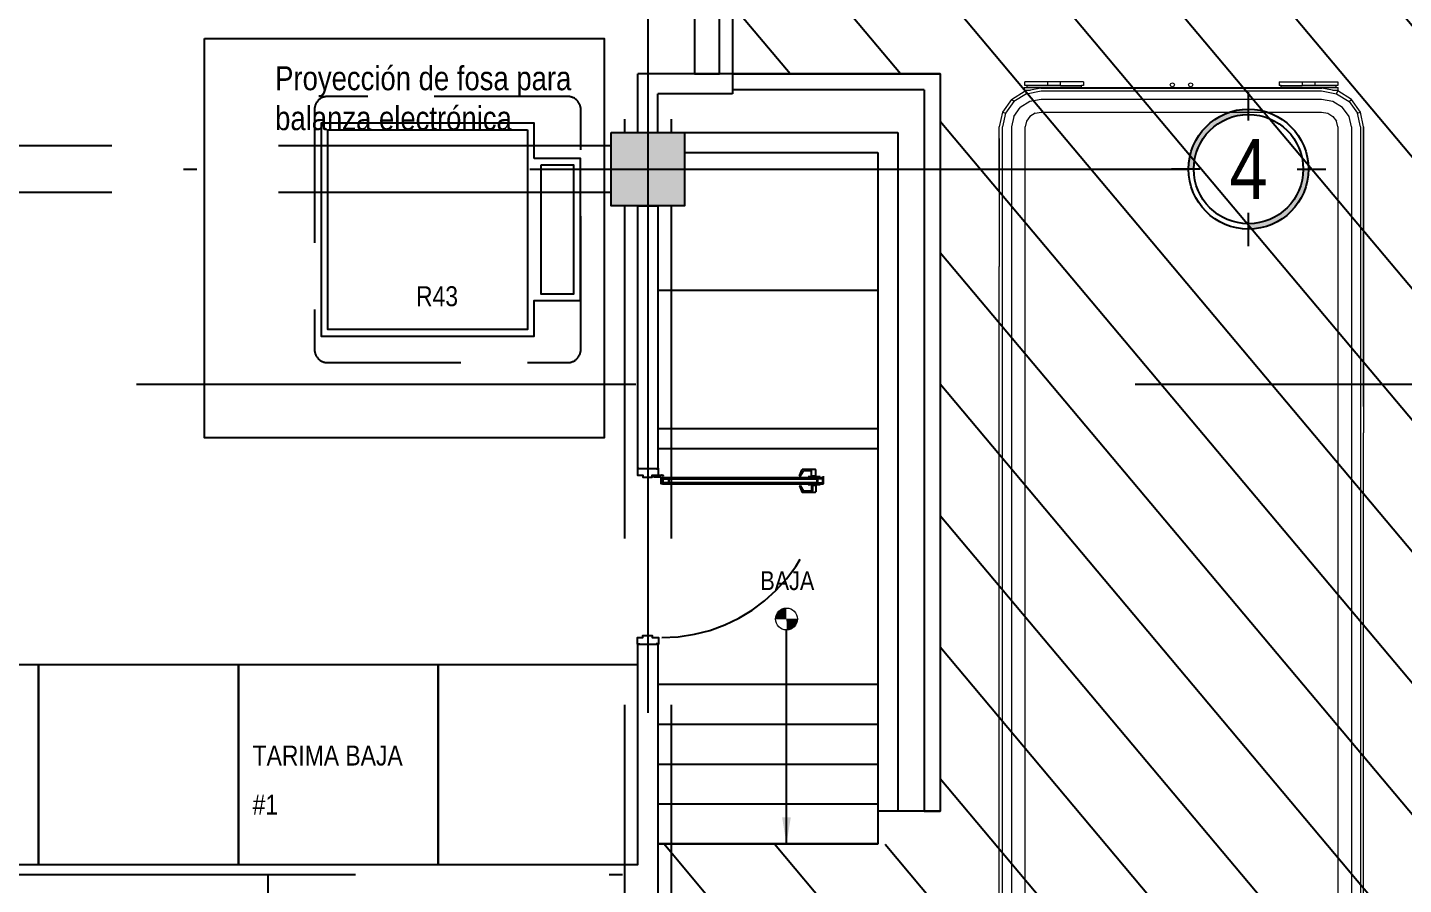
# Model space of a CAD drawing. Extents: x -28 to 131, y -33 to 63.
# Drawn here: x 51.34 to 61.67, y 19.75 to 26.19 of the extents above; entities that cross this region are included whole.
import ezdxf
from ezdxf.enums import TextEntityAlignment as Align

# ---------------------------------------------------------------- set-up
doc = ezdxf.new("R2010")
doc.units = 0
doc.header["$LTSCALE"] = 10
doc.header["$PDSIZE"] = 0.1
for name, pattern in [('CENTER', [2, 1.25, -0.25, 0.25, -0.25]), ('DASHDOT', [1, 0.5, -0.25, 0, -0.25]), ('DASHDOT2', [12.7, 6.35, -3.175, 0, -3.175]), ('HIDDEN', [0.375, 0.25, -0.125]), ('HIDDEN2', [0.1875, 0.125, -0.0625]), ('PHANTOM2', [1.25, 0.625, -0.125, 0.125, -0.125, 0.125, -0.125]), ('STYLE_01', [0.15, 0.1, -0.05])]:
    doc.linetypes.add(name, pattern=pattern)
for name, color, linetype in [('arq-andén', 1, 'Continuous'), ('arq-columnas', 6, 'Continuous'), ('arq-ejes', 251, 'DASHDOT2'), ('arq-ejes-circulo', 1, 'Continuous'), ('arq-ejes-principales', 1, 'DASHDOT'), ('arq-equipamiento', 1, 'Continuous'), ('arq-escaleras', 1, 'Continuous'), ('arq-escaleras-tex', 3, 'Continuous'), ('arq-hatch', 252, 'Continuous'), ('arq-hatch existente', 1, 'Continuous'), ('arq-indicacion de corte', 5, 'PHANTOM2'), ('arq-mobiliario', 1, 'Continuous'), ('arq-muro', 5, 'Continuous'), ('arq-muro bajo', 4, 'Continuous'), ('arq-pared mamposteria', 4, 'Continuous'), ('arq-paredes-liv', 3, 'Continuous'), ('arq-proyeccion', 1, 'Continuous'), ('arq-proyeccion edificios anexos', 8, 'Continuous'), ('arq-puertas', 1, 'Continuous'), ('arq-text-ejes', 2, 'Continuous'), ('arq-text-equipamento', 2, 'Continuous'), ('arq-text-equipamiento', 2, 'Continuous'), ('arq-text-mobiliario', 2, 'Continuous'), ('arq-vigas', 251, 'HIDDEN')]:
    doc.layers.add(name, color=color, linetype=linetype)
doc.layers.add('mv', color=191, linetype='Continuous', plot=False)
doc.styles.add('dape 2', font='ARIALN.TTF')
doc.dimstyles.new('dape', dxfattribs={"dimscale": 0.05, "dimtxt": 2, "dimasz": 2, "dimexe": 1, "dimexo": 1, "dimgap": 1, "dimtad": 1, "dimzin": 1, "dimtxsty": 'dape 2', "dimcen": 30, "dimclrd": 1, "dimclre": 1, "dimclrt": 256, "dimazin": 0, "dimtfac": 1, "dimtmove": 0, "dimatfit": 3, "dimfxl": 1, "dimarcsym": 0})

# ---------------------------------------------------------------- blocks, each defined once
blk = doc.blocks.new('Camion')
at = {"lineweight": 0}
for p, q in [((-1.002, 0.227), (-1.175, 0.227)), ((-1.175, 0.198), (-1.175, 0.227)), ((-1.002, 0.198), (-1.002, 0.227)), ((-0.908, 0.227), (-1.002, 0.227)), ((-0.735, 0.227), (-0.908, 0.227)), ((-0.908, 0.198), (-0.908, 0.227)), ((-0.735, 0.227), (-0.735, 0.198)), ((-0.083, 0.205), (-0.078, 0.215)), ((-0.078, 0.215), (-0.067, 0.22)), ((-0.067, 0.22), (-0.056, 0.215)), ((-0.056, 0.215), (-0.051, 0.205)), ((0.053, 0.205), (0.058, 0.215)), ((0.058, 0.215), (0.069, 0.22)), ((0.069, 0.22), (0.08, 0.215)), ((0.08, 0.215), (0.085, 0.205)), ((0.735, 0.227), (0.907, 0.227)), ((0.735, 0.227), (0.735, 0.198)), ((0.907, 0.227), (0.907, 0.198)), ((0.907, 0.227), (1.002, 0.227)), ((1.002, 0.227), (1.175, 0.227)), ((1.002, 0.227), (1.002, 0.198)), ((1.175, 0.227), (1.175, 0.198)), ((-1.276, 0.094), (-1.174, 0.158)), ((-1.164, 0.137), (-1.259, 0.079)), ((-1.181, 0.183), (-1.181, 0.165)), ((-1.181, 0.183), (1.177, 0.183)), ((-1.181, 0.165), (-1.134, 0.165)), ((-1.159, 0.198), (-1.175, 0.198)), ((-1.134, 0.165), (-1.174, 0.158)), ((-1.174, 0.158), (-1.164, 0.137)), ((-1.164, 0.137), (-1.053, 0.158)), ((-1.159, 0.183), (-1.159, 0.198)), ((-1.002, 0.198), (-1.159, 0.198)), ((-0.751, 0.183), (-1.159, 0.183)), ((-1.054, 0.18), (-1.134, 0.165)), ((-1.054, 0.18), (1.054, 0.18)), ((-1.053, 0.158), (1.053, 0.158)), ((-0.908, 0.198), (-1.002, 0.198)), ((-0.908, 0.198), (-0.751, 0.198)), ((-0.751, 0.183), (-0.751, 0.198)), ((-0.735, 0.198), (-0.751, 0.198)), ((-0.078, 0.195), (-0.083, 0.205)), ((-0.067, 0.19), (-0.078, 0.195)), ((-0.056, 0.195), (-0.067, 0.19)), ((-0.051, 0.205), (-0.056, 0.195)), ((0.058, 0.195), (0.053, 0.205)), ((0.069, 0.19), (0.058, 0.195)), ((0.08, 0.195), (0.069, 0.19)), ((0.085, 0.205), (0.08, 0.195)), ((0.75, 0.198), (0.735, 0.198)), ((0.75, 0.183), (0.75, 0.198)), ((0.75, 0.198), (0.907, 0.198)), ((1.159, 0.183), (0.75, 0.183)), ((1.002, 0.198), (0.907, 0.198)), ((1.159, 0.198), (1.002, 0.198)), ((1.053, 0.158), (1.164, 0.137)), ((1.134, 0.165), (1.054, 0.18)), ((1.134, 0.165), (1.177, 0.165)), ((1.174, 0.158), (1.134, 0.165)), ((1.159, 0.198), (1.159, 0.183)), ((1.175, 0.198), (1.159, 0.198)), ((1.164, 0.137), (1.174, 0.158)), ((1.164, 0.137), (1.259, 0.079)), ((1.276, 0.094), (1.174, 0.158)), ((1.177, 0.165), (1.177, 0.183)), ((-1.276, 0.094), (-1.344, 0)), ((-1.259, 0.079), (-1.321, -0.009)), ((-1.259, 0.079), (-1.276, 0.094)), ((-1.259, -0.033), (-1.21, 0.034)), ((-1.138, 0.079), (-1.21, 0.034)), ((-1.053, 0.095), (-1.138, 0.079)), ((-1.099, -0.009), (-1.053, 0)), ((1.053, 0.095), (-1.053, 0.095)), ((-1.053, 0), (1.053, 0)), ((1.138, 0.079), (1.053, 0.095)), ((1.21, 0.034), (1.138, 0.079)), ((1.259, -0.033), (1.21, 0.034)), ((1.259, 0.079), (1.276, 0.094)), ((1.259, 0.079), (1.321, -0.009)), ((1.344, 0), (1.276, 0.094)), ((-1.344, 0), (-1.368, -0.112)), ((-1.344, 0), (-1.321, -0.009)), ((-1.321, -0.009), (-1.344, -0.112)), ((-1.259, -0.033), (-1.276, -0.112)), ((-1.164, -0.069), (-1.174, -0.112)), ((-1.138, -0.033), (-1.164, -0.069)), ((-1.099, -0.009), (-1.138, -0.033)), ((1.053, 0), (1.099, -0.009)), ((1.099, -0.009), (1.138, -0.033)), ((1.138, -0.033), (1.164, -0.069)), ((1.174, -0.112), (1.164, -0.069)), ((1.276, -0.112), (1.259, -0.033)), ((1.321, -0.009), (1.344, 0)), ((1.344, -0.112), (1.321, -0.009)), ((1.368, -0.112), (1.344, 0)), ((-1.368, -0.2), (-1.368, -0.112)), ((-1.368, -0.112), (-1.368, -0.112)), ((-1.368, -0.112), (-1.368, -0.112)), ((-1.368, -0.2), (-1.368, -0.112)), ((-1.368, -0.579), (-1.368, -0.2)), ((-1.368, -0.2), (-1.368, -0.2)), ((-1.368, -0.2), (-1.368, -0.579)), ((-1.344, -6.876), (-1.344, -0.112)), ((-1.276, -0.112), (-1.276, -6.876)), ((-1.174, -6.876), (-1.174, -0.112)), ((1.174, -0.112), (1.174, -6.876)), ((1.276, -0.112), (1.276, -6.876)), ((1.344, -0.112), (1.344, -6.876)), ((1.368, -1.158), (1.368, -0.112)), ((1.368, -0.112), (1.368, -1.158)), ((1.368, -0.112), (1.368, -2.411)), ((-1.368, -0.579), (-1.368, -0.579)), ((-1.368, -0.579), (-1.368, -1.162)), ((-1.368, -0.579), (-1.368, -1.162)), ((-1.368, -1.279), (-1.368, -1.162)), ((-1.368, -1.162), (-1.368, -1.162)), ((-1.368, -1.279), (-1.368, -1.162)), ((1.368, -1.158), (1.368, -1.162)), ((1.368, -1.162), (1.368, -1.162)), ((1.368, -1.162), (1.368, -1.279)), ((1.368, -1.275), (1.368, -1.162)), ((-1.368, -1.279), (-1.368, -1.279)), ((-1.368, -6.876), (-1.368, -1.279)), ((1.368, -1.279), (1.368, -1.275)), ((1.368, -1.279), (1.368, -1.279)), ((1.368, -2.213), (1.368, -1.279)), ((1.368, -2.213), (1.368, -1.279)), ((1.368, -2.213), (1.368, -2.411)), ((1.368, -6.876), (1.368, -2.411))]:
    blk.add_line(p, q, dxfattribs=at)
blk = doc.blocks.new('*U99')
at = {"linetype": 'Continuous'}
h = blk.add_hatch(color=251, dxfattribs=at)
h.paths.add_polyline_path([(0.1643, 0.326), (0.1803, 0.326, -0.414214), (0, 0.1457), (0, 0.1617, 0.414214)])
h.paths.add_polyline_path([(-0.1643, 0.326), (-0.1803, 0.326, -0.414214), (0, 0.5063), (0, 0.4903, 0.414214)])
for p, q in [((0, 0.5577), (0, 0.4724)), ((0, 0.5432), (0, 0.4579)), ((-0.1464, 0.326), (-0.2317, 0.326)), ((0.1464, 0.326), (0.2317, 0.326)), ((0, 0.1796), (0, 0.0943))]:
    blk.add_line(p, q, dxfattribs=at)
at = {"linetype": 'CENTER', "ltscale": 0.7}
blk.add_line((0, 0.1457), (0, 0.1457), dxfattribs=at)
at = {"linetype": 'Continuous'}
for radius in [0.1803, 0.1643]:
    blk.add_circle((0, 0.326), radius, dxfattribs=at)
blk = doc.blocks.new('R43')
for points in [[(1.6, 1.333), (1.6, 1.6), (0, 1.6), (0, 0), (1.6, 0), (1.6, 0.267), (1.947, 0.267), (1.947, 1.333)], [(1.55, 1.55), (1.55, 0.05), (0.05, 0.05), (0.05, 1.55)], [(1.65, 1.283), (1.65, 0.317), (1.897, 0.317), (1.897, 1.283)]]:
    blk.add_lwpolyline(points, close=True)
blk = doc.blocks.new('*U114')
for p, q in [((-0.13, -1.139), (-0.179, -1.158)), ((-0.179, -1.255), (-0.179, -1.158)), ((-0.128, -1.142), (-0.169, -1.167)), ((-0.169, -1.233), (-0.169, -1.167)), ((-0.134, -1.228), (-0.169, -1.228)), ((-0.128, -1.235), (-0.167, -1.235)), ((-0.134, -1.228), (-0.128, -1.235)), ((-0.128, -1.142), (-0.13, -1.139)), ((-0.128, -1.265), (-0.128, -1.23)), ((-0.123, -1.23), (-0.128, -1.23)), ((-0.123, -1.293), (-0.123, -1.203)), ((-0.115, -1.203), (-0.123, -1.203)), ((-0.07, -1.203), (-0.062, -1.203)), ((-0.062, -1.293), (-0.062, -1.203)), ((-0.062, -1.23), (-0.057, -1.23)), ((-0.057, -1.142), (-0.055, -1.139)), ((-0.057, -1.142), (-0.016, -1.167)), ((-0.051, -1.228), (-0.057, -1.235)), ((-0.057, -1.265), (-0.057, -1.23)), ((-0.055, -1.139), (-0.006, -1.158)), ((-0.051, -1.228), (-0.016, -1.228)), ((-0.016, -1.233), (-0.016, -1.167)), ((-0.006, -1.255), (-0.006, -1.158)), ((-0.128, -1.26), (-0.174, -1.26)), ((-0.123, -1.265), (-0.128, -1.265)), ((-0.115, -1.293), (-0.123, -1.293)), ((-0.07, -1.293), (-0.062, -1.293)), ((-0.062, -1.265), (-0.057, -1.265)), ((-0.057, -1.26), (-0.011, -1.26))]:
    blk.add_line(p, q)
for points in [[(-1.313, 0.069), (-1.32, 0.069), (-1.32, 0.079), (-1.27, 0.079), (-1.27, 0.039), (-1.255, 0.039), (-1.255, -0.031), (-1.27, -0.031), (-1.27, -0.079), (-1.32, -0.079), (-1.32, -0.069), (-1.31, -0.069)], [(-0.007, 0.069), (0, 0.069), (0, 0.079), (-0.05, 0.079), (-0.05, 0.039), (-0.065, 0.039), (-0.065, -0.031), (-0.05, -0.031), (-0.05, -0.079), (0, -0.079), (0, -0.069), (-0.01, -0.069)], [(-0.065, -0.109), (-0.115, -0.109), (-0.115, -0.099), (-0.065, -0.099)], [(-0.051, -0.095), (-0.051, -0.045), (-0.061, -0.045), (-0.061, -0.095)]]:
    blk.add_lwpolyline(points)
for points in [[(-0.115, -1.318), (-0.07, -1.318), (-0.07, -0.109), (-0.115, -0.109)], [(-0.078, -0.154), (-0.108, -0.154), (-0.108, -0.114), (-0.078, -0.114)], [(-0.108, -0.159), (-0.078, -0.159), (-0.078, -1.268), (-0.108, -1.268)], [(-0.078, -1.273), (-0.108, -1.273), (-0.108, -1.313), (-0.078, -1.313)]]:
    blk.add_lwpolyline(points, close=True)
blk.add_circle((-0.056, -0.104), 0.01)
at = {"color": 251, "linetype": 'HIDDEN2'}
blk.add_arc((-0.056, -0.104), 1.214, 180, 270, dxfattribs=at)
for centre, radius, start, end in [((-0.167, -1.233), 0.002, 180, 270), ((-0.174, -1.255), 0.005, 180, 270), ((-0.011, -1.255), 0.005, 270, 0)]:
    blk.add_arc(centre, radius, start, end)
at = {"layer": 'arq-puertas'}
blk.add_point((0, 0), dxfattribs=at)
at = {"layer": 'mv'}
blk.add_line((-0.07, -1.318), (-0.056, -1.318), dxfattribs=at)
for p in [(-1.32, 0), (0, 0), (0, 0), (0, 0), (0, 0), (0, 0), (0, 0), (0, 0), (0, 0)]:
    blk.add_point(p, dxfattribs=at)

msp = doc.modelspace()

# ---------------------------------------------------------------- hatches: boundary and pattern name
at = {"layer": 'arq-escaleras-tex'}
for points in [[(56.958, 21.743), (57.04, 21.743), (57.04, 21.825, 0.414214)], [(57.041, 21.665, 0.414214), (57.122, 21.748), (57.04, 21.747)]]:
    msp.add_hatch(color=8, dxfattribs=at).paths.add_polyline_path(points)
at = {"layer": 'arq-hatch existente'}
h = msp.add_hatch(dxfattribs=at)
h.set_pattern_fill('LINE', color=1, scale=0.2, angle=130, style=0)
edge = h.paths.add_edge_path()
edge.add_arc((70.291, 40.616), 1.35, 358.033, 538.033)
edge.add_line((68.942, 40.663), (68.789, 36.217))
edge.add_line((68.789, 36.217), (71.487, 36.126))
edge.add_line((71.487, 36.126), (71.64, 40.57))
h.paths.add_polyline_path([(70.43, 40.311), (70.131, 40.322), (70.141, 40.621), (70.441, 40.611)], flags=16)
h.paths.add_polyline_path([(56.635, 36.427), (56.635, 25.84), (58.195, 25.84), (58.195, 20.05), (56.08, 20.055), (56.075, 18.23), (56.075, 17.4), (56.275, 17.4), (56.275, 16.85), (56.085, 16.85), (56.085, 9.4), (56.275, 9.4), (56.275, 8.85), (56.085, 8.85), (56.085, 1.25), (56.086, 1.25), (56.085, 5.672), (80.685, 4.988), (80.498, 35.622), (79.076, 35.662), (77.05, 35.669), (77.043, 35.476), (70.572, 35.698), (70.581, 35.954)])

# ---------------------------------------------------------------- linework, layer by layer
at = {"layer": 'arq-andén'}
msp.add_line((56.635, 29.818), (56.635, 25.84), dxfattribs=at)
at = {"layer": 'arq-columnas'}
msp.add_lwpolyline([(55.725, 25.4), (56.275, 25.4), (56.275, 24.85), (55.725, 24.85)], close=True, dxfattribs=at)
at = {"layer": 'arq-ejes', "ltscale": 0.06}
for p, q in [((56, 24.85), (56, 19.825)), ((3.675, 19.825), (56, 19.825)), ((53.146, 19.825), (53.146, 18.155))]:
    msp.add_line(p, q, dxfattribs=at)
at = {"layer": 'arq-ejes-principales'}
for p, q in [((56, 36.913), (56, -2.679)), ((-5.487, 25.125), (60.058, 25.125))]:
    msp.add_line(p, q, dxfattribs=at)
at = {"layer": 'arq-equipamiento', "linetype": 'STYLE_01'}
msp.add_lwpolyline([(53.496, 23.771, 0.414214), (53.596, 23.671), (55.396, 23.671, 0.414214), (55.496, 23.771), (55.496, 25.571, 0.414214), (55.396, 25.671), (53.596, 25.671, 0.414214), (53.496, 25.571)], format="xyb", close=True, dxfattribs=at)
at = {"layer": 'arq-escaleras'}
for p, q in [((56.08, 21.255), (57.726, 21.255)), ((56.08, 20.955), (57.726, 20.955)), ((56.08, 20.655), (57.726, 20.655)), ((56.08, 20.355), (57.726, 20.355)), ((57.725, 20.3), (57.726, 20.055)), ((56.08, 20.055), (57.726, 20.055))]:
    msp.add_line(p, q, dxfattribs=at)
msp.add_lwpolyline([(56.538, 29.818), (56.35, 29.818), (56.35, 25.84), (56.538, 25.84)], close=True, dxfattribs=at)
at = {"layer": 'arq-escaleras-tex', "color": 1, "lineweight": 0}
msp.add_circle((57.04, 21.745), 0.0821, dxfattribs=at)
at = {"layer": 'arq-hatch'}
msp.add_solid([(55.725, 25.4), (56.275, 25.4), (55.725, 24.85), (56.275, 24.85)], dxfattribs=at)
at = {"layer": 'arq-hatch existente', "color": 1}
msp.add_lwpolyline([(56.085, 5.672), (80.705, 4.988), (80.496, 35.613), (56.635, 36.427), (56.635, 25.84), (58.195, 25.84), (58.195, 20.3), (57.725, 20.3), (57.725, 20.055), (56.075, 20.055), (56.075, 17.4), (56.275, 17.4), (56.275, 16.85), (56.085, 16.85), (56.085, 9.4), (56.275, 9.4), (56.275, 8.85), (56.085, 8.85), (56.085, 5.672)], dxfattribs=at)
at = {"layer": 'arq-indicacion de corte', "ltscale": 3}
msp.add_line((-7.841, 23.508), (63.8, 23.508), dxfattribs=at)
at = {"layer": 'arq-mobiliario'}
for points in [[(49.925, 19.9), (51.425, 19.9), (51.425, 21.4), (49.925, 21.4)], [(51.425, 19.9), (52.925, 19.9), (52.925, 21.4), (51.425, 21.4)], [(52.925, 19.9), (54.425, 19.9), (54.425, 21.4), (52.925, 21.4)], [(54.425, 19.9), (55.925, 19.9), (55.925, 21.4), (54.425, 21.4)]]:
    msp.add_lwpolyline(points, close=True, dxfattribs=at)
at = {"layer": 'arq-muro'}
for p, q in [((58.195, 25.84), (56.635, 25.84)), ((58.195, 25.84), (58.195, 20.3)), ((58.075, 25.72), (56.635, 25.72)), ((58.075, 25.72), (58.075, 20.3)), ((56.27, 25.4), (57.875, 25.4)), ((57.875, 25.4), (57.875, 20.3)), ((56.275, 25.25), (57.725, 25.25)), ((57.725, 25.25), (57.725, 20.3)), ((56.079, 23.175), (57.725, 23.175)), ((56.079, 23.025), (57.725, 23.025)), ((57.875, 20.3), (57.725, 20.3)), ((58.075, 20.3), (58.195, 20.3))]:
    msp.add_line(p, q, dxfattribs=at)
at = {"layer": 'arq-muro bajo'}
for p, q in [((56.635, 25.84), (55.925, 25.84)), ((55.925, 25.4), (55.925, 25.84)), ((56.635, 25.84), (56.635, 25.69)), ((56.635, 25.69), (56.075, 25.69)), ((56.075, 25.4), (56.075, 25.69))]:
    msp.add_line(p, q, dxfattribs=at)
at = {"layer": 'arq-pared mamposteria'}
for p, q in [((55.925, 22.875), (55.925, 24.85)), ((56.075, 24.85), (56.075, 22.875)), ((56.075, 24.85), (56.075, 22.875)), ((55.925, 22.875), (56.075, 22.875)), ((55.925, 19.9), (55.925, 21.555)), ((55.926, 21.555), (56.075, 21.555)), ((56.075, 21.555), (56.075, 19.75)), ((40.275, 19.9), (55.925, 19.9))]:
    msp.add_line(p, q, dxfattribs=at)
msp.add_lwpolyline([(55.925, 24.85), (55.925, 24.85), (56.075, 24.85)], dxfattribs=at)
at = {"layer": 'arq-paredes-liv'}
msp.add_line((56.075, 24.213), (56.075, 24.063), dxfattribs=at)
at = {"layer": 'arq-proyeccion'}
msp.add_line((57.724, 24.213), (56.075, 24.213), dxfattribs=at)
at = {"layer": 'arq-proyeccion', "color": 8}
msp.add_lwpolyline([(52.671, 26.107), (55.671, 26.107), (55.671, 23.107), (52.671, 23.107)], close=True, dxfattribs=at)
at = {"layer": 'arq-vigas'}
for p, q in [((55.825, 33), (55.825, 25.4)), ((56.175, 33), (56.175, 25.4)), ((55.725, 25.3), (48.275, 25.3)), ((55.725, 24.95), (48.275, 24.95)), ((55.825, 24.85), (55.825, 17.4)), ((56.175, 24.85), (56.175, 17.4))]:
    msp.add_line(p, q, dxfattribs=at)

# ---------------------------------------------------------------- block references
at = {"layer": 'arq-ejes-circulo', "xscale": 2.5, "yscale": 2.5, "zscale": 2.5, "rotation": 180}
msp.add_blockref('*U99', (60.509, 25.94), dxfattribs=at)
at = {"layer": 'arq-equipamiento'}
msp.add_blockref('R43', (53.546, 23.871), dxfattribs=at)
at = {"layer": 'arq-proyeccion edificios anexos'}
msp.add_blockref('Camion', (60.005, 25.554), dxfattribs=at)
at = {"layer": 'arq-puertas', "rotation": 89.99999981504847}
msp.add_blockref('*U114', (56, 22.875), dxfattribs=at)

# ---------------------------------------------------------------- texts
at = {"layer": 'arq-escaleras-tex', "insert": (56.844, 21.96), "char_height": 0.1414, "width": 0.33047, "attachment_point": 7, "style": 'dape 2'}
msp.add_mtext('BAJA', dxfattribs=at)
at = {"layer": 'arq-text-ejes', "style": 'dape 2'}
msp.add_text('4', height=0.45, dxfattribs=at).set_placement((60.509, 25.125), align=Align.MIDDLE)
at = {"layer": 'arq-text-equipamento', "color": 1, "insert": (53.201, 25.415), "char_height": 0.18, "width": 4.62467, "attachment_point": 7, "style": 'dape 2'}
msp.add_mtext('Proyección de fosa para\\Pbalanza electrónica', dxfattribs=at)
at = {"layer": 'arq-text-equipamiento', "style": 'dape 2'}
msp.add_text('R43', height=0.15, dxfattribs=at).set_placement((54.259, 24.095))
at = {"layer": 'arq-text-mobiliario', "style": 'dape 2'}
for s, p in [('TARIMA BAJA', (53.032, 20.644)), ('#1', (53.032, 20.275))]:
    msp.add_text(s, height=0.15, dxfattribs=at).set_placement(p)

# ---------------------------------------------------------------- leaders
at = {"layer": 'arq-escaleras-tex'}
msp.add_leader([(57.04, 20.055), (57.04, 21.663)], dimstyle='dape', override={"dimscale": 0.1, "dimgap": 1, "dimtad": 0}, dxfattribs=at)

doc.saveas('drawing.dxf')
